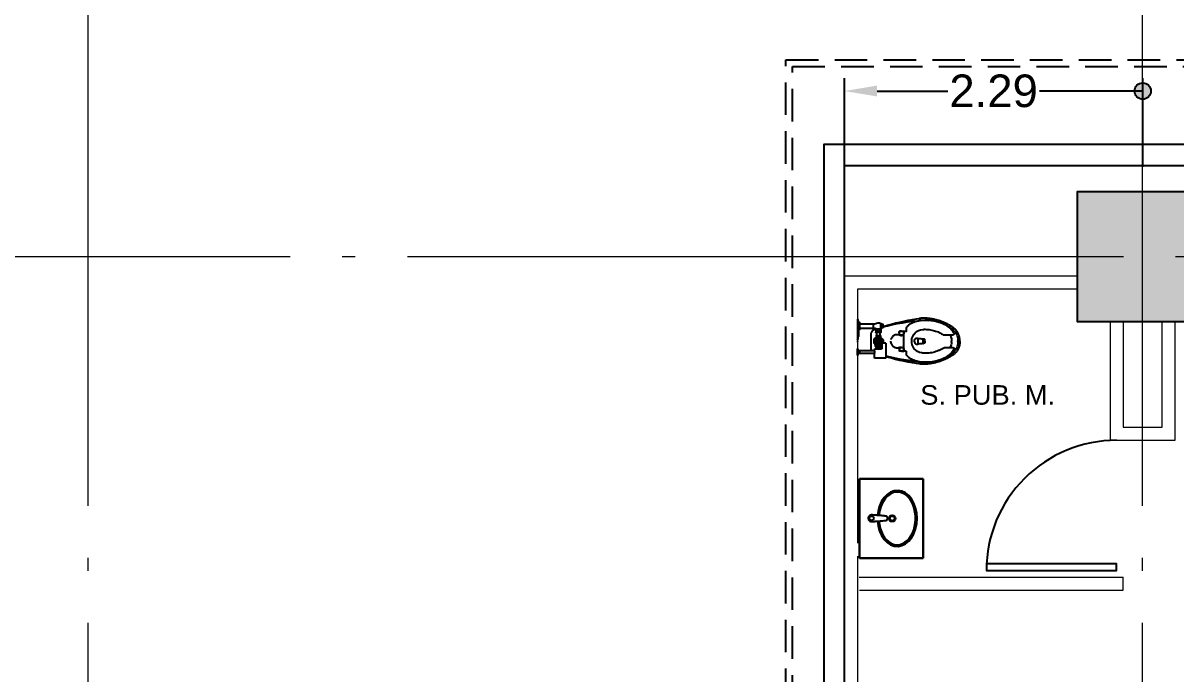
# Model space of a CAD drawing. Header units: metres. Extents: x -22 to 564, y 0 to 143.
# Drawn here: x 303.69 to 312.54, y 51.07 to 56.07 of the extents above; entities that cross this region are included whole.
import ezdxf

# ---------------------------------------------------------------- set-up
doc = ezdxf.new("R2010")
doc.units = ezdxf.units.M
for name, pattern in [('EJES630', [6.3, 5.5, -0.4, 0, -0.4]), ('XREF 3N NEURO-ONCOLOGIA$0$DASHED2', [0.375, 0.25, -0.125]), ('XREF 3N NEURO-ONCOLOGIA$0$HIDDEN2', [0.1875, 0.125, -0.0625])]:
    doc.linetypes.add(name, pattern=pattern)
for name, color, linetype in [('COTAS MIXTAS', 8, 'Continuous'), ('TEXTO', 7, 'Continuous'), ('XREF 3N NEURO-ONCOLOGIA$0$-CG-M-WALL', 7, 'Continuous'), ('XREF 3N NEURO-ONCOLOGIA$0$COLUMNAS', 6, 'Continuous'), ('XREF 3N NEURO-ONCOLOGIA$0$LAMINA MULTIPERFORADA', 9, 'Continuous'), ('XREF 3N NEURO-ONCOLOGIA$0$MOBILIARIO FIJO', 40, 'Continuous'), ('XREF 3N NEURO-ONCOLOGIA$0$NOVIDESA', 11, 'Continuous'), ('XREF 3N NEURO-ONCOLOGIA$0$PUERTAS', 253, 'Continuous')]:
    doc.layers.add(name, color=color, linetype=linetype)
doc.layers.add('EJES', color=11, linetype='EJES630', lineweight=0)
doc.layers.add('XREF 3N NEURO-ONCOLOGIA$0$MUROS DE TABLAROCA', color=150, linetype='Continuous', lineweight=13)
doc.styles.add('100 SUBTITULOS 30', font='arial.ttf', dxfattribs={"height": 0.3})
doc.styles.add('COTAS', font='arial.ttf')
doc.dimstyles.new('100 MIXTA', dxfattribs={"dimtxt": 0.25, "dimasz": 0.25, "dimexe": 0.1, "dimexo": 0.1, "dimgap": 0.025, "dimtad": 0, "dimtih": 1, "dimtoh": 1, "dimzin": 1, "dimdsep": 46, "dimtxsty": 'COTAS', "dimblk1": 'PUNTO COTA MIXTA', "dimsah": 1, "dimcen": 0.1, "dimclrd": 256, "dimclre": 256, "dimclrt": 7, "dimadec": 0, "dimazin": 1, "dimtfac": 1, "dimtofl": 0, "dimtmove": 2, "dimatfit": 3, "dimfxl": 1, "dimtolj": 1, "dimtzin": 1, "dimlwd": -1, "dimlwe": -1, "dimarcsym": 0})

# ---------------------------------------------------------------- blocks, each defined once
blk = doc.blocks.new('XREF 3N NEURO-ONCOLOGIA$0$C-1')
at = {"layer": 'XREF 3N NEURO-ONCOLOGIA$0$-CG-M-WALL', "true_color": 0x636466}
h = blk.add_hatch(color=251, dxfattribs=at)
h.dxf.hatch_style = 1
h.paths.add_polyline_path([(-0.5, -0.5), (-0.5, 0.5), (0.5, 0.5), (0.5, -0.5)])
blk.add_lwpolyline([(-0.5, -0.5), (-0.5, 0.5), (0.5, 0.5), (0.5, -0.5)], close=True)
blk = doc.blocks.new('XREF 3N NEURO-ONCOLOGIA$0$XR-02$0$tzf-17 con tapa')
for p, q in [((0.0436, -0.3379), (0.0434, -0.3256)), ((0.0436, -0.3255), (0.0436, -0.3536)), ((0.0436, -0.3536), (0.0639, -0.3539)), ((0.0438, -0.3536), (0.0438, -0.3536)), ((0.0446, -0.3536), (0.0438, -0.3536)), ((0.0438, -0.3536), (0.0438, -0.3538)), ((0.0438, -0.3538), (0.0438, -0.3539)), ((0.0464, -0.3627), (0.0438, -0.3539)), ((0.0447, -0.3536), (0.0446, -0.3536)), ((0.0447, -0.3536), (0.047, -0.3536)), ((0.047, -0.3219), (0.0471, -0.3219)), ((0.0472, -0.3219), (0.052, -0.3219)), ((0.069, -0.3222), (0.0472, -0.3219)), ((0.052, -0.3219), (0.0638, -0.3219)), ((0.0638, -0.3219), (0.0688, -0.3219)), ((0.0639, -0.353), (0.0825, -0.353)), ((0.0639, -0.353), (0.0639, -0.3563)), ((0.0718, -0.353), (0.0726, -0.326)), ((0.0722, -0.3384), (0.072, -0.353)), ((0.0835, -0.3539), (0.0835, -0.3562)), ((0.1563, -0.3562), (0.1563, -0.3539)), ((0.1572, -0.353), (0.1749, -0.353)), ((0.1675, -0.3381), (0.1673, -0.3258)), ((0.1675, -0.3258), (0.1675, -0.353)), ((0.171, -0.3221), (0.1711, -0.3221)), ((0.1712, -0.3221), (0.1759, -0.3221)), ((0.1929, -0.3224), (0.1712, -0.3221)), ((0.1759, -0.3221), (0.1878, -0.3221)), ((0.1759, -0.3539), (0.1759, -0.3562)), ((0.1759, -0.3539), (0.1957, -0.3542)), ((0.1878, -0.3221), (0.1927, -0.3221)), ((0.1959, -0.3541), (0.1934, -0.3629)), ((0.1957, -0.3542), (0.1965, -0.3262)), ((0.196, -0.3539), (0.1957, -0.3539)), ((0.1959, -0.3541), (0.196, -0.354)), ((0.1962, -0.3386), (0.196, -0.3539)), ((0.196, -0.354), (0.196, -0.3539)), ((0.013, -0.3779), (0.0136, -0.3779)), ((0.0152, -0.377), (0.0153, -0.3768)), ((0.017, -0.3758), (0.0175, -0.3758)), ((0.0175, -0.3758), (0.0411, -0.3758)), ((0.0457, -0.3721), (0.0457, -0.3698)), ((0.0464, -0.3636), (0.0464, -0.3598)), ((0.0505, -0.3562), (0.0639, -0.3563)), ((0.1173, -0.4379), (0.1141, -0.4387)), ((0.1256, -0.4387), (0.1141, -0.4387)), ((0.1224, -0.4379), (0.1256, -0.4387)), ((0.1934, -0.3598), (0.1934, -0.3636)), ((0.1941, -0.3698), (0.1941, -0.3721)), ((0.1986, -0.3758), (0.2223, -0.3758)), ((0.2223, -0.3758), (0.2228, -0.3758)), ((0.2268, -0.3779), (0.2251, -0.3779)), ((0.0292, -0.5014), (0.0292, -0.5014)), ((0.1415, -0.4666), (0.0983, -0.4666)), ((0.138, -0.5057), (0.1017, -0.5057)), ((0.1023, -0.5057), (0.1028, -0.5081)), ((0.1199, -0.5182), (0.1199, -0.5191)), ((0.1374, -0.5057), (0.137, -0.5081)), ((0.0698, -0.6597), (0.0698, -0.7362)), ((0.1699, -0.7362), (0.1699, -0.6674)), ((0.1137, -0.724), (0.1199, -0.724)), ((0.1261, -0.724), (0.1199, -0.724))]:
    blk.add_line(p, q)
at = {"linetype": 'XREF 3N NEURO-ONCOLOGIA$0$HIDDEN2', "ltscale": 0.25}
blk.add_circle((0.1199, -0.305), 0.05, dxfattribs=at)
for centre, radius, start, end in [((0.047, -0.3255), 0.00364, 90, 180.81846), ((0.0472, -0.3255), 0.00364, 89.18154, 180), ((0.0447, -0.3536), 0.00091, 180.81846, 196.14434), ((0.0688, -0.3255), 0.00364, 26.42896, 90), ((0.0689, -0.3259), 0.00364, 358.36309, 89.18154), ((0.0825, -0.3539), 0.00091, 0, 90), ((0.1572, -0.3539), 0.00091, 90, 180), ((0.171, -0.3258), 0.00364, 90, 180.81846), ((0.1712, -0.3258), 0.00364, 89.18154, 180), ((0.1749, -0.3539), 0.00091, 0, 90), ((0.1927, -0.3258), 0.00364, 26.42896, 90), ((0.1929, -0.3261), 0.00364, 358.36309, 89.18154), ((0.1951, -0.3539), 0.00091, 343.85566, 359.18154), ((0.1165, -0.496), 0.1575, 131.72578, 132.33041), ((0.013, -0.3799), 0.00196, 89.36731, 131.09904), ((0.0136, -0.3761), 0.00184, 269.34634, 330.64924), ((0.017, -0.3777), 0.00195, 90.41115, 151.56149), ((0.12, -0.5079), 0.091, 9.25476, 175.93872), ((0.0411, -0.3712), 0.00455, 270, 0), ((0.1195, -12.4585), 12.1022, 89.8216, 90.17503), ((0.1185, -0.4367), 0.000598, 317.93231, 342.97756), ((0.1213, -0.4367), 0.000597, 196.98716, 222.10296), ((0.1668, 2.1477), 2.504, 270.18747, 270.51409), ((0.1986, -0.3712), 0.00455, 180, 270), ((0.2227, -0.3777), 0.00195, 28.43856, 89.5888), ((0.2268, -0.3799), 0.00198, 49.08747, 90.44618), ((0.1243, -0.4948), 0.156, 47.66816, 48.27718), ((0.2514, -0.5194), 0.2925, 175.9969, 184.86153), ((0.6388, -0.4383), 0.5413, 182.99671, 187.14397), ((0.1193, -0.5183), 0.000937, 263.43647, 309.87119), ((0.1205, -0.5183), 0.000937, 230.12881, 276.56353), ((-0.387, -0.4394), 0.5292, 352.80856, 357.05076), ((-0.0117, -0.5194), 0.2925, 355.01238, 4.0031), ((0.3718, -0.4971), 0.415, 208.35506, 213.00938), ((0.0625, -0.6597), 0.00728, 0, 37.06704), ((0.1772, -0.6674), 0.00728, 142.01524, 180), ((-0.1321, -0.4971), 0.415, 326.99062, 331.71007), ((0.1136, -0.6649), 0.1071, 213.00938, 272.18614), ((0.0625, -0.7362), 0.00728, 238.43813, 0), ((0.1396, -0.5584), 0.1676, 245.38452, 256.76211), ((0.1396, -0.5584), 0.1676, 256.76211, 258.28049), ((0.1396, -0.5584), 0.1676, 258.28049, 261.11573), ((0.1199, -0.8279), 0.056, 90, 92.18614), ((0.1199, -0.8279), 0.056, 87.81386, 90), ((0.1261, -0.6649), 0.1071, 267.81386, 326.99062), ((0.1002, -0.5584), 0.1676, 278.88427, 281.71951), ((0.1002, -0.5584), 0.1676, 281.71951, 283.23789), ((0.1002, -0.5584), 0.1676, 283.23789, 294.61548), ((0.1772, -0.7362), 0.00728, 180, 301.56187)]:
    blk.add_arc(centre, radius, start, end)
blk.add_ellipse((0.2304, -0.4263), major_axis=(-0.0713, 0.1429), ratio=0.110156, start_param=-1.280538, end_param=-1.272211)
for points, knots in [([(0.0587, -0.7424), (0.0514, -0.7379), (0.0443, -0.7332), (0.0341, -0.7253), (0.0309, -0.7226), (0.0246, -0.7167), (0.0217, -0.7136), (0.0133, -0.7038), (0.0083, -0.6969), (-0.0006, -0.6826), (-0.0046, -0.6752), (-0.0119, -0.6599), (-0.0152, -0.6521), (-0.0212, -0.6361), (-0.0239, -0.628), (-0.0288, -0.6117), (-0.031, -0.6035), (-0.0348, -0.5869), (-0.0363, -0.5785), (-0.0386, -0.5616), (-0.0394, -0.5532), (-0.0404, -0.5364), (-0.0406, -0.528), (-0.0404, -0.5112), (-0.04, -0.5028), (-0.0387, -0.4902), (-0.0381, -0.486), (-0.0367, -0.4776), (-0.0359, -0.4734), (-0.0331, -0.4608), (-0.0308, -0.4526), (-0.0269, -0.4403), (-0.0255, -0.4363), (-0.0232, -0.4303), (-0.0224, -0.4283), (-0.0208, -0.4243), (-0.0199, -0.4224), (-0.0173, -0.4165), (-0.0154, -0.4127), (-0.0112, -0.4053), (-0.0089, -0.4017), (-0.004, -0.3948), (-0.0013, -0.3915), (0.0043, -0.3853), (0.0073, -0.3823), (0.0104, -0.3795)], [0, 0, 0, 0, 0.0625, 0.0625, 0.09375, 0.09375, 0.125, 0.125, 0.1875, 0.1875, 0.25, 0.25, 0.3125, 0.3125, 0.375, 0.375, 0.4375, 0.4375, 0.5, 0.5, 0.5625, 0.5625, 0.625, 0.625, 0.6875, 0.6875, 0.71875, 0.71875, 0.75, 0.75, 0.8125, 0.8125, 0.84375, 0.84375, 0.859375, 0.859375, 0.875, 0.875, 0.90625, 0.90625, 0.9375, 0.9375, 0.96875, 0.96875, 1, 1, 1, 1]), ([(0.0457, -0.3698), (0.0457, -0.3695), (0.0457, -0.3691), (0.0459, -0.3682), (0.046, -0.3678), (0.0461, -0.3667), (0.0462, -0.3661), (0.0463, -0.3649), (0.0464, -0.3643), (0.0464, -0.3636)], [0, 0, 0, 0, 0.25, 0.25, 0.5, 0.5, 0.75, 0.75, 1, 1, 1, 1]), ([(0.0464, -0.3598), (0.0463, -0.3595), (0.0464, -0.3593), (0.0465, -0.3588), (0.0465, -0.3586), (0.0468, -0.3582), (0.0469, -0.358), (0.0472, -0.3576), (0.0474, -0.3574), (0.0477, -0.357), (0.048, -0.3569), (0.0484, -0.3566), (0.0487, -0.3565), (0.0492, -0.3564), (0.0494, -0.3563), (0.05, -0.3562), (0.0502, -0.3562), (0.0505, -0.3562)], [0, 0, 0, 0, 0.125, 0.125, 0.25, 0.25, 0.375, 0.375, 0.5, 0.5, 0.625, 0.625, 0.75, 0.75, 0.875, 0.875, 1, 1, 1, 1]), ([(0.1141, -0.4387), (0.1133, -0.4389), (0.1124, -0.4391), (0.1107, -0.4395), (0.1098, -0.4397), (0.1074, -0.4404), (0.1058, -0.4412), (0.103, -0.443), (0.1019, -0.4442), (0.0999, -0.4466), (0.0992, -0.4479), (0.098, -0.4507), (0.0977, -0.4521), (0.0974, -0.4543), (0.0974, -0.455), (0.0974, -0.4565), (0.0975, -0.4572), (0.0978, -0.4608), (0.098, -0.4637), (0.0983, -0.4666)], [0, 0, 0, 0, 0.0625, 0.0625, 0.125, 0.125, 0.25, 0.25, 0.375, 0.375, 0.5, 0.5, 0.625, 0.625, 0.6875, 0.6875, 0.75, 0.75, 1, 1, 1, 1]), ([(0.1189, -0.4371), (0.1189, -0.4372), (0.1188, -0.4372), (0.1187, -0.4373), (0.1186, -0.4373), (0.1184, -0.4375), (0.1183, -0.4375), (0.1179, -0.4377), (0.1176, -0.4378), (0.1173, -0.4379)], [0, 0, 0, 0, 0.125, 0.125, 0.25, 0.25, 0.5, 0.5, 1, 1, 1, 1]), ([(0.119, -0.4369), (0.1191, -0.4366), (0.1192, -0.4363), (0.1194, -0.4359), (0.1194, -0.4357), (0.1195, -0.4355), (0.1196, -0.4355), (0.1197, -0.4353), (0.1198, -0.4353), (0.12, -0.4353), (0.12, -0.4353), (0.1202, -0.4354), (0.1202, -0.4355), (0.1203, -0.4357), (0.1204, -0.4359), (0.1205, -0.4363), (0.1206, -0.4366), (0.1207, -0.4369)], [0, 0, 0, 0, 0.25, 0.25, 0.375, 0.375, 0.4375, 0.4375, 0.5, 0.5, 0.5625, 0.5625, 0.625, 0.625, 0.75, 0.75, 1, 1, 1, 1]), ([(0.1224, -0.4379), (0.1221, -0.4378), (0.1218, -0.4377), (0.1214, -0.4375), (0.1213, -0.4375), (0.1211, -0.4373), (0.121, -0.4373), (0.1209, -0.4372), (0.1209, -0.4372), (0.1208, -0.4371)], [0, 0, 0, 0, 0.5, 0.5, 0.75, 0.75, 0.875, 0.875, 1, 1, 1, 1]), ([(0.1256, -0.4387), (0.1265, -0.4389), (0.1273, -0.4391), (0.1291, -0.4395), (0.1299, -0.4397), (0.1324, -0.4404), (0.134, -0.4412), (0.1367, -0.443), (0.1379, -0.4442), (0.1398, -0.4466), (0.1406, -0.4479), (0.1417, -0.4507), (0.1421, -0.4521), (0.1423, -0.4543), (0.1423, -0.455), (0.1423, -0.4565), (0.1422, -0.4572), (0.1419, -0.4608), (0.1417, -0.4637), (0.1415, -0.4666)], [0, 0, 0, 0, 0.0625, 0.0625, 0.125, 0.125, 0.25, 0.25, 0.375, 0.375, 0.5, 0.5, 0.625, 0.625, 0.6875, 0.6875, 0.75, 0.75, 1, 1, 1, 1]), ([(0.2293, -0.3795), (0.2355, -0.3852), (0.2413, -0.3914), (0.2512, -0.4052), (0.2553, -0.4126), (0.2597, -0.4224), (0.2605, -0.4244), (0.2622, -0.4283), (0.263, -0.4303), (0.2652, -0.4363), (0.2666, -0.4404), (0.2706, -0.4527), (0.2729, -0.4609), (0.2765, -0.4775), (0.2779, -0.4858), (0.2797, -0.5026), (0.2802, -0.5111), (0.2804, -0.5281), (0.2801, -0.5367), (0.2791, -0.5537), (0.2783, -0.5622), (0.276, -0.5789), (0.2744, -0.5872), (0.2707, -0.6037), (0.2685, -0.6119), (0.2636, -0.6281), (0.2609, -0.6361), (0.2549, -0.6521), (0.2516, -0.66), (0.2442, -0.6753), (0.2402, -0.6828), (0.2335, -0.6936), (0.2311, -0.6971), (0.2261, -0.704), (0.2234, -0.7074), (0.2178, -0.7139), (0.2148, -0.717), (0.2087, -0.7228), (0.2054, -0.7255), (0.1954, -0.7332), (0.1883, -0.7379), (0.181, -0.7424)], [0, 0, 0, 0, 0.0625, 0.0625, 0.125, 0.125, 0.140625, 0.140625, 0.15625, 0.15625, 0.1875, 0.1875, 0.25, 0.25, 0.3125, 0.3125, 0.375, 0.375, 0.4375, 0.4375, 0.5, 0.5, 0.5625, 0.5625, 0.625, 0.625, 0.6875, 0.6875, 0.75, 0.75, 0.8125, 0.8125, 0.84375, 0.84375, 0.875, 0.875, 0.90625, 0.90625, 0.9375, 0.9375, 1, 1, 1, 1]), ([(0.1892, -0.3562), (0.1895, -0.3562), (0.1898, -0.3562), (0.1903, -0.3563), (0.1906, -0.3564), (0.1911, -0.3565), (0.1913, -0.3566), (0.1918, -0.3569), (0.192, -0.357), (0.1924, -0.3574), (0.1926, -0.3576), (0.1929, -0.358), (0.193, -0.3582), (0.1932, -0.3586), (0.1933, -0.3588), (0.1934, -0.3593), (0.1934, -0.3595), (0.1934, -0.3598)], [0, 0, 0, 0, 0.125, 0.125, 0.25, 0.25, 0.375, 0.375, 0.5, 0.5, 0.625, 0.625, 0.75, 0.75, 0.875, 0.875, 1, 1, 1, 1]), ([(0.1934, -0.3636), (0.1934, -0.3643), (0.1934, -0.3649), (0.1935, -0.3661), (0.1936, -0.3667), (0.1938, -0.3678), (0.1939, -0.3682), (0.194, -0.3691), (0.1941, -0.3695), (0.1941, -0.3698)], [0, 0, 0, 0, 0.25, 0.25, 0.5, 0.5, 0.75, 0.75, 1, 1, 1, 1]), ([(0.0292, -0.5014), (0.0289, -0.5048), (0.0288, -0.5082), (0.0286, -0.5149), (0.0286, -0.5183), (0.0288, -0.5285), (0.0291, -0.5352), (0.0303, -0.5487), (0.0312, -0.5554), (0.0335, -0.5686), (0.0349, -0.5752), (0.0382, -0.5881), (0.0401, -0.5946), (0.0443, -0.6073), (0.0465, -0.6136), (0.0516, -0.6261), (0.0545, -0.6323), (0.0608, -0.6442), (0.0642, -0.6499), (0.0683, -0.6554)], [0, 0, 0, 0, 0.0625, 0.0625, 0.125, 0.125, 0.25, 0.25, 0.375, 0.375, 0.5, 0.5, 0.625, 0.625, 0.75, 0.75, 0.875, 0.875, 1, 1, 1, 1]), ([(0.1199, -0.5182), (0.1189, -0.518), (0.1178, -0.5179), (0.1158, -0.5177), (0.1148, -0.5176), (0.1117, -0.5172), (0.1097, -0.5169), (0.1072, -0.5164), (0.1067, -0.5163), (0.1058, -0.5159), (0.1054, -0.5156), (0.1047, -0.515), (0.1044, -0.5146), (0.104, -0.5139), (0.104, -0.5134), (0.1035, -0.5114), (0.1031, -0.5098), (0.1028, -0.5081)], [0, 0, 0, 0, 0.125, 0.125, 0.25, 0.25, 0.5, 0.5, 0.5625, 0.5625, 0.625, 0.625, 0.6875, 0.6875, 0.75, 0.75, 1, 1, 1, 1]), ([(0.1192, -0.5193), (0.1172, -0.519), (0.1153, -0.5188), (0.1114, -0.5182), (0.1094, -0.5179), (0.1071, -0.5174), (0.1066, -0.5172), (0.1057, -0.5168), (0.1054, -0.5165), (0.1047, -0.5157), (0.1044, -0.5153), (0.1041, -0.5145), (0.104, -0.514), (0.1035, -0.5117), (0.1031, -0.5099), (0.1028, -0.5081)], [0, 0, 0, 0, 0.25, 0.25, 0.5, 0.5, 0.5625, 0.5625, 0.625, 0.625, 0.6875, 0.6875, 0.75, 0.75, 1, 1, 1, 1]), ([(0.1199, -0.5182), (0.1209, -0.518), (0.1219, -0.5179), (0.124, -0.5177), (0.125, -0.5176), (0.128, -0.5172), (0.1301, -0.5169), (0.1326, -0.5164), (0.1331, -0.5163), (0.134, -0.5159), (0.1344, -0.5156), (0.1351, -0.515), (0.1353, -0.5146), (0.1357, -0.5139), (0.1358, -0.5134), (0.1363, -0.5114), (0.1366, -0.5098), (0.137, -0.5081)], [0, 0, 0, 0, 0.125, 0.125, 0.25, 0.25, 0.5, 0.5, 0.5625, 0.5625, 0.625, 0.625, 0.6875, 0.6875, 0.75, 0.75, 1, 1, 1, 1]), ([(0.1206, -0.5193), (0.1225, -0.519), (0.1245, -0.5188), (0.1284, -0.5182), (0.1303, -0.5179), (0.1327, -0.5174), (0.1332, -0.5172), (0.134, -0.5168), (0.1344, -0.5165), (0.135, -0.5157), (0.1353, -0.5153), (0.1357, -0.5145), (0.1357, -0.514), (0.1362, -0.5117), (0.1366, -0.5099), (0.137, -0.5081)], [0, 0, 0, 0, 0.25, 0.25, 0.5, 0.5, 0.5625, 0.5625, 0.625, 0.625, 0.6875, 0.6875, 0.75, 0.75, 1, 1, 1, 1]), ([(0.1715, -0.6629), (0.1738, -0.66), (0.1759, -0.6569), (0.1798, -0.6506), (0.1816, -0.6474), (0.1868, -0.6376), (0.1898, -0.6308), (0.1953, -0.617), (0.1977, -0.61), (0.2021, -0.5959), (0.204, -0.5888), (0.2074, -0.5744), (0.2087, -0.5671), (0.2107, -0.5524), (0.2113, -0.545), (0.212, -0.5302), (0.2121, -0.5228), (0.2118, -0.5117), (0.2116, -0.508), (0.2111, -0.5025), (0.2109, -0.5006), (0.2105, -0.4978), (0.2104, -0.4969), (0.2101, -0.4951), (0.21, -0.4941), (0.2098, -0.4932)], [0, 0, 0, 0, 0.0625, 0.0625, 0.125, 0.125, 0.25, 0.25, 0.375, 0.375, 0.5, 0.5, 0.625, 0.625, 0.75, 0.75, 0.875, 0.875, 0.9375, 0.9375, 0.96875, 0.96875, 0.984375, 0.984375, 1, 1, 1, 1])]:
    blk.add_open_spline(points, degree=3, knots=knots)
for points, weights in [([(-0.0571, -0.5175), (-0.0576, -0.505), (-0.0563, -0.4926)], [1, 0.96771874759, 0.94216281398]), ([(-0.057, -0.5194), (-0.057, -0.5185), (-0.0571, -0.5175)], [1, 0.999997543195, 1]), ([(-0.0563, -0.4926), (-0.0552, -0.4824), (-0.0528, -0.4725)], [0.94216281398, 0.922339074528, 0.90656203066]), ([(0.296, -0.4926), (0.295, -0.4825), (0.2926, -0.4727)], [0.94216281398, 0.922518420865, 0.906847833249]), ([(0.2968, -0.5175), (0.2974, -0.505), (0.296, -0.4926)], [1, 0.96771874759, 0.94216281398]), ([(0.2967, -0.5194), (0.2967, -0.5185), (0.2968, -0.5175)], [1, 0.999997543195, 1]), ([(0.1199, -0.7862), (0.1191, -0.7862), (0.1183, -0.7862)], [1, 0.999818026965, 1])]:
    blk.add_rational_spline(points, weights, degree=2)
for points, weights, knots in [([(0.1183, -0.7862), (0.0494, -0.7889), (0.0118, -0.731), (-0.051, -0.6344), (-0.057, -0.5194)], [1, 0.869595072185, 1, 0.965853886877, 1], [0.004294, 0.004294, 0.004294, 0.32836, 0.32836, 0.9293445, 0.9293445, 0.9293445]), ([(0.1199, -0.7862), (0.1207, -0.7862), (0.1215, -0.7862), (0.1904, -0.7889), (0.228, -0.731), (0.2907, -0.6344), (0.2967, -0.5194)], [1, 0.999818026965, 1, 0.869595072185, 1, 0.965853886877, 1], [0, 0, 0, 0.004294, 0.004294, 0.32836, 0.32836, 0.9293445, 0.9293445, 0.9293445])]:
    blk.add_rational_spline(points, weights, degree=2, knots=knots)
blk.add_wipeout([(-0.0153, -0.014), (-0.028, -0.014), (-0.0288, -0.0139), (-0.0296, -0.0135), (-0.0302, -0.0132), (-0.0304, -0.0126), (-0.0306, -0.0121), (-0.0308, -0.0116), (-0.0308, -0.0113), (-0.0314, 0), (0.0314, 0), (0.0308, -0.0113), (0.0307, -0.012), (0.0306, -0.0122), (0.0305, -0.0124), (0.0303, -0.0127), (0.0302, -0.013), (0.03, -0.0131), (0.0297, -0.0134), (0.0294, -0.0136), (0.0291, -0.0138), (0.0288, -0.0139), (0.0284, -0.014), (0.0281, -0.014), (0.028, -0.014), (0.0153, -0.014), (0.0153, -0.1225), (0.0194, -0.1225), (0.0194, -0.141), (0.0352, -0.141), (0.0352, -0.1377), (0.0526, -0.1377), (0.0526, -0.1448), (0.0733, -0.1448), (0.0733, -0.1424), (0.0901, -0.1424), (0.0929, -0.1383), (0.0959, -0.1348), (0.1, -0.1314), (0.1035, -0.1292), (0.1072, -0.1274), (0.1111, -0.1262), (0.1168, -0.1252), (0.1225, -0.1251), (0.1274, -0.1259), (0.1315, -0.1271), (0.1344, -0.1282), (0.1381, -0.1303), (0.1403, -0.1318), (0.1427, -0.1338), (0.1448, -0.1358), (0.1464, -0.1377), (0.1477, -0.1393), (0.1481, -0.14), (0.1486, -0.1407), (0.1488, -0.1411), (0.1489, -0.1411), (0.1489, -0.1368), (0.1508, -0.1368), (0.1508, -0.1389), (0.1575, -0.1389), (0.1575, -0.1439), (0.1746, -0.1439), (0.1746, -0.1507), (0.1785, -0.1529), (0.231, -0.1529), (0.231, -0.1653), (0.1785, -0.1653), (0.1746, -0.1675), (0.1746, -0.1743), (0.1575, -0.1743), (0.1575, -0.1793), (0.1508, -0.1793), (0.1508, -0.1814), (0.1489, -0.1814), (0.1489, -0.1771), (0.1475, -0.1791), (0.1459, -0.1812), (0.1432, -0.184), (0.1412, -0.1858), (0.1386, -0.1876), (0.1353, -0.1895), (0.1319, -0.191), (0.1295, -0.1918), (0.1267, -0.1925), (0.1221, -0.1931), (0.1205, -0.1932), (0.1165, -0.193), (0.1133, -0.1926), (0.1104, -0.1919), (0.1069, -0.1907), (0.1038, -0.1892), (0.101, -0.1875), (0.0975, -0.1848), (0.0948, -0.1822), (0.0929, -0.1799), (0.0913, -0.1777), (0.0901, -0.1758), (0.0733, -0.1758), (0.0733, -0.1734), (0.0526, -0.1734), (0.0526, -0.1806), (0.0352, -0.1806), (0.0352, -0.1772), (0.0194, -0.1772), (0.0194, -0.1885), (0.0167, -0.1885), (0.0167, -0.1941), (-0.0167, -0.1941), (-0.0167, -0.1885), (-0.0194, -0.1885), (-0.0194, -0.1225), (-0.0153, -0.1225)]).dxf.layer = 'XREF 3N NEURO-ONCOLOGIA$0$MOBILIARIO FIJO'
for p, q in [((0.1165, 0), (0.1233, 0)), ((0.1199, 0.0034), (0.1199, -0.0034)), ((0.2269, 0), (0.1781, 0)), ((0.1001, -0.0022), (0.1057, -0.0008)), ((0.1774, -0.0007), (0.1774, -0.0026)), ((0.1774, -0.0007), (0.2277, -0.0007)), ((0.1784, -0.0037), (0.1888, -0.0067)), ((0.1888, -0.0067), (0.2163, -0.0067)), ((0.1904, -0.0086), (0.1906, -0.0154)), ((0.1906, -0.0154), (0.2145, -0.0154)), ((0.1934, -0.1306), (0.1935, -0.0154)), ((0.2116, -0.0155), (0.2116, -0.1306)), ((0.2145, -0.0154), (0.2147, -0.0086)), ((0.2163, -0.0067), (0.2265, -0.0038)), ((0.2271, 0), (0.2269, 0)), ((0.2277, -0.0025), (0.2277, -0.0007)), ((0.0241, -0.1423), (0.0393, -0.1423)), ((0.0379, -0.1612), (0.0396, -0.1612)), ((0.0379, -0.1612), (0.0384, -0.1789)), ((0.0393, -0.1423), (0.0399, -0.1433)), ((0.0393, -0.1423), (0.0398, -0.1593)), ((0.0396, -0.1612), (0.0398, -0.1682)), ((0.0398, -0.1593), (0.0399, -0.1645)), ((0.0398, -0.1682), (0.0399, -0.1743)), ((0.0399, -0.1433), (0.0399, -0.1403)), ((0.0399, -0.1403), (0.0515, -0.1403)), ((0.0399, -0.1433), (0.0399, -0.1809)), ((0.0399, -0.1645), (0.0399, -0.1732)), ((0.0399, -0.1732), (0.0399, -0.1742)), ((0.0535, -0.1424), (0.0535, -0.1461)), ((0.0535, -0.1789), (0.0535, -0.1751)), ((0.0612, -0.1062), (0.0609, -0.1062)), ((0.1786, -0.1062), (0.0612, -0.1062)), ((0.0753, -0.1606), (0.0914, -0.1606)), ((0.0753, -0.1751), (0.0753, -0.1777)), ((0.0965, -0.1591), (0.1023, -0.145)), ((0.1023, -0.1762), (0.0965, -0.1621)), ((0.1024, -0.165), (0.1024, -0.1562)), ((0.1025, -0.1563), (0.1025, -0.1649)), ((0.1045, -0.1429), (0.118, -0.1373)), ((0.1069, -0.1295), (0.1069, -0.1264)), ((0.1069, -0.1295), (0.1069, -0.1336)), ((0.1071, -0.1264), (0.1071, -0.1292)), ((0.1113, -0.1264), (0.1113, -0.1292)), ((0.1159, -0.1264), (0.1159, -0.1292)), ((0.1223, -0.1373), (0.1348, -0.1425)), ((0.1242, -0.1264), (0.1242, -0.1292)), ((0.1289, -0.1264), (0.1289, -0.1292)), ((0.1299, -0.1336), (0.1444, -0.1336)), ((0.133, -0.1264), (0.133, -0.1292)), ((0.1333, -0.1336), (0.1333, -0.1264)), ((0.1376, -0.1563), (0.1376, -0.1649)), ((0.1378, -0.145), (0.1432, -0.1579)), ((0.1378, -0.165), (0.1378, -0.1562)), ((0.1436, -0.1621), (0.138, -0.1757)), ((0.1468, -0.1406), (0.1466, -0.1376)), ((0.1475, -0.1396), (0.1475, -0.1521)), ((0.1475, -0.1431), (0.1486, -0.1431)), ((0.1475, -0.1781), (0.1475, -0.1691)), ((0.1475, -0.1691), (0.1475, -0.1816)), ((0.1486, -0.1431), (0.1492, -0.1781)), ((0.1486, -0.1431), (0.1491, -0.1439)), ((0.1495, -0.1701), (0.1491, -0.1439)), ((0.1491, -0.1439), (0.1492, -0.1439)), ((0.1492, -0.1439), (0.1497, -0.1431)), ((0.1492, -0.1439), (0.1499, -0.1773)), ((0.1497, -0.1773), (0.1495, -0.1701)), ((0.1503, -0.1781), (0.1497, -0.1431)), ((0.1497, -0.1431), (0.1499, -0.1431)), ((0.1499, -0.1431), (0.1505, -0.1781)), ((0.1499, -0.1431), (0.1499, -0.1431)), ((0.1499, -0.1431), (0.1503, -0.1439)), ((0.1503, -0.1439), (0.1506, -0.1622)), ((0.1503, -0.1439), (0.1505, -0.1439)), ((0.1505, -0.1439), (0.1508, -0.1433)), ((0.1505, -0.1439), (0.1507, -0.1498)), ((0.1506, -0.1622), (0.1507, -0.1703)), ((0.1507, -0.1498), (0.1508, -0.1593)), ((0.1507, -0.1703), (0.1507, -0.1724)), ((0.1508, -0.1593), (0.1508, -0.1605)), ((0.1508, -0.1605), (0.1508, -0.162)), ((0.1508, -0.162), (0.1508, -0.1637)), ((0.1786, -0.1062), (0.1788, -0.1062)), ((0.1931, -0.1305), (0.1863, -0.1305)), ((0.2509, -0.1305), (0.212, -0.1305)), ((0.2509, -0.2187), (0.2509, -0.1305)), ((-0.0132, -0.1809), (-0.0139, -0.1805)), ((-0.0132, -0.181), (-0.0132, -0.181)), ((-0.0132, -0.181), (-0.0131, -0.181)), ((-0.0131, -0.181), (-0.013, -0.181)), ((-0.0131, -0.1837), (-0.0131, -0.1814)), ((-0.0131, -0.1814), (0.0202, -0.1814)), ((-0.0131, -0.1837), (0.02, -0.1837)), ((-0.0104, -0.1867), (-0.0131, -0.1837)), ((-0.013, -0.181), (-0.012, -0.181)), ((-0.012, -0.181), (-0.0071, -0.1809)), ((0.0173, -0.1867), (-0.0104, -0.1867)), ((-0.0104, -0.1867), (-0.0102, -0.1933)), ((-0.0088, -0.1946), (0.0159, -0.1946)), ((-0.0071, -0.1809), (0.0058, -0.1807)), ((0.0058, -0.1807), (0.0094, -0.1806)), ((0.009, -0.1952), (0.009, -0.1949)), ((0.0094, -0.1806), (0.0191, -0.1805)), ((0.0171, -0.1933), (0.0173, -0.1867)), ((0.02, -0.1837), (0.0173, -0.1867)), ((0.0191, -0.1805), (0.0197, -0.1805)), ((0.02, -0.1814), (0.02, -0.1837)), ((0.0202, -0.1805), (0.0209, -0.1809)), ((0.0202, -0.1814), (0.0209, -0.181)), ((0.0241, -0.1789), (0.0384, -0.1789)), ((0.0384, -0.1789), (0.0392, -0.1775)), ((0.0392, -0.1775), (0.0393, -0.1775)), ((0.0393, -0.1775), (0.0399, -0.1785)), ((0.0399, -0.1809), (0.0515, -0.1809)), ((0.0753, -0.1777), (0.097, -0.1776)), ((0.1045, -0.1783), (0.1185, -0.1842)), ((0.1073, -0.1946), (0.1073, -0.1919)), ((0.1124, -0.1946), (0.1124, -0.1919)), ((0.1168, -0.1946), (0.1168, -0.1919)), ((0.1221, -0.1839), (0.1356, -0.1783)), ((0.1256, -0.1946), (0.1256, -0.1919)), ((0.1296, -0.1946), (0.1296, -0.1919)), ((0.1299, -0.1876), (0.1444, -0.1876)), ((0.1333, -0.1919), (0.1333, -0.1876)), ((0.1333, -0.1946), (0.1333, -0.1919)), ((0.1361, -0.2187), (0.1361, -0.1879)), ((0.1361, -0.1879), (0.1408, -0.1879)), ((0.1361, -0.2187), (0.2509, -0.2187)), ((0.1399, -0.1879), (0.1404, -0.1876)), ((0.1407, -0.1879), (0.1412, -0.1876)), ((0.1466, -0.1839), (0.1468, -0.1806)), ((0.1492, -0.1781), (0.1475, -0.1781)), ((0.1492, -0.1781), (0.1497, -0.1773)), ((0.1497, -0.1773), (0.1499, -0.1773)), ((0.1499, -0.1773), (0.1503, -0.1781)), ((0.1503, -0.1781), (0.1505, -0.1781)), ((0.1505, -0.1781), (0.1508, -0.1774)), ((0.1716, -0.1879), (0.1752, -0.1879))]:
    blk.add_line(p, q)
for points in [[(-0.0491, -0.0008), (-0.0489, 0)], [(-0.0489, 0), (0.1055, 0)], [(0.1057, -0.0008), (0.1055, 0)], [(-0.0491, -0.0008), (-0.0435, -0.0022)], [(-0.0487, -0.0008), (0.1053, -0.0008)], [(-0.0435, -0.0022), (0.1001, -0.0022)], [(-0.0321, -0.0025), (-0.0266, -0.0081)], [(-0.0275, -0.013), (-0.0278, -0.0069)], [(-0.0254, -0.015), (0.0323, -0.015)], [(-0.0251, -0.0087), (0.0817, -0.0087)], [(0.0344, -0.013), (0.0346, -0.0087)], [(0.0832, -0.0081), (0.0887, -0.0025)], [(-0.0119, -0.1231), (-0.0139, -0.1231), (-0.0139, -0.135)], [(0.0188, -0.1231), (0.0209, -0.1231), (0.0209, -0.135)], [(0.0231, -0.1399), (0.0233, -0.1403)], [(0.0241, -0.1412), (0.0241, -0.1789), (0.0241, -0.1799)], [(0.0391, -0.1775), (0.0388, -0.168), (0.0387, -0.1612)], [(0.0753, -0.1461), (0.0753, -0.1435), (0.0971, -0.1434)], [(0.105, -0.1632), (0.105, -0.1579), (0.1066, -0.1579), (0.1066, -0.1598), (0.1083, -0.1598), (0.1083, -0.1579), (0.11, -0.1579), (0.11, -0.1632), (0.1083, -0.1632), (0.1083, -0.1613), (0.1066, -0.1613), (0.1066, -0.1632), (0.105, -0.1632)], [(0.1062, -0.1355), (0.1064, -0.1336), (0.1103, -0.1336)], [(0.1124, -0.1618), (0.1153, -0.1618), (0.1153, -0.1632), (0.1108, -0.1632), (0.1108, -0.1579), (0.1153, -0.1579), (0.1153, -0.1593), (0.1124, -0.1593), (0.1124, -0.1618)], [(0.1125, -0.1612), (0.1149, -0.1612), (0.1149, -0.1599)], [(0.1159, -0.1579), (0.1176, -0.1579), (0.1176, -0.1618), (0.1197, -0.1618), (0.1197, -0.1632), (0.1159, -0.1632), (0.1159, -0.1579)], [(0.119, -0.1579), (0.1207, -0.1579), (0.1216, -0.1612), (0.1226, -0.1579), (0.1242, -0.1579), (0.1226, -0.1632), (0.1207, -0.1632), (0.119, -0.1579)], [(0.1263, -0.1618), (0.1292, -0.1618), (0.1292, -0.1632), (0.1246, -0.1632), (0.1246, -0.1579), (0.1292, -0.1579), (0.1292, -0.1593), (0.1263, -0.1593), (0.1263, -0.1618)], [(0.1263, -0.1612), (0.1288, -0.1612), (0.1288, -0.1599)], [(0.1296, -0.1632), (0.1313, -0.1606), (0.1296, -0.1579), (0.1314, -0.1579), (0.1323, -0.1592), (0.1331, -0.1579), (0.135, -0.1579), (0.1333, -0.1606), (0.135, -0.1632), (0.1331, -0.1632), (0.1323, -0.1619), (0.1314, -0.1632), (0.1296, -0.1632)], [(0.1729, -0.1489), (0.1729, -0.1417), (0.1772, -0.1417), (0.1772, -0.1384), (0.1786, -0.1384), (0.1786, -0.1828), (0.1772, -0.1828), (0.1772, -0.1795), (0.1729, -0.1795), (0.1729, -0.1723), (0.1772, -0.1723), (0.1772, -0.1489), (0.1729, -0.1489), (0.1729, -0.1723)], [(0.1786, -0.1833), (0.1793, -0.1793), (0.1798, -0.1585), (0.1793, -0.1419), (0.1789, -0.1387), (0.1786, -0.1379)], [(0.0234, -0.1805), (-0.0164, -0.1805)], [(-0.0131, -0.1814), (-0.0139, -0.1814), (-0.0132, -0.181), (-0.0132, -0.1809), (-0.0132, -0.1809), (-0.0132, -0.1809), (-0.0132, -0.1809), (-0.0132, -0.1809), (-0.0132, -0.1808), (-0.0132, -0.1808), (-0.0132, -0.1808), (-0.0132, -0.1808), (-0.0131, -0.1808), (-0.0131, -0.1808), (-0.013, -0.1808), (-0.0129, -0.1808), (-0.0128, -0.1808), (-0.0124, -0.1808), (-0.0115, -0.1808), (-0.0098, -0.1807), (-0.0076, -0.1807), (-0.0037, -0.1806), (0.003, -0.1806), (0.0082, -0.1805), (0.0106, -0.1805), (0.0106, -0.1805)], [(0.0209, -0.1809), (0.0209, -0.1809), (0.0209, -0.1809), (0.0209, -0.1809), (0.0209, -0.1809), (0.0209, -0.1809), (0.0209, -0.1809), (0.0209, -0.1809), (0.0209, -0.1809), (0.0208, -0.1809), (0.0207, -0.1809), (0.0201, -0.1809), (0.0173, -0.181), (0.0153, -0.181), (0.0107, -0.1811), (0.0037, -0.1812), (-0.0078, -0.1813), (-0.0098, -0.1813), (-0.0115, -0.1814), (-0.0127, -0.1814), (-0.0133, -0.1814), (-0.0135, -0.1814)], [(-0.002, -0.1952), (-0.002, -0.1949)], [(0.1411, -0.188), (0.1411, -0.1879), (0.1713, -0.1879), (0.1713, -0.1879)]]:
    blk.add_lwpolyline(points)
for points in [[(-0.0119, -0.015), (0.0188, -0.015), (0.0188, -0.1231), (-0.0119, -0.1231)], [(0.0535, -0.1461), (0.0753, -0.1461), (0.0753, -0.1751), (0.0535, -0.1751)], [(0.1069, -0.1264), (0.1333, -0.1264), (0.1333, -0.1292), (0.1069, -0.1292)], [(0.1508, -0.1814), (0.1616, -0.1814), (0.1616, -0.1398), (0.1508, -0.1398)], [(0.1508, -0.1399), (0.1571, -0.1399), (0.1571, -0.1487), (0.1508, -0.1487)], [(0.1508, -0.1517), (0.1571, -0.1517), (0.1571, -0.1694), (0.1508, -0.1694)], [(0.1508, -0.1725), (0.1571, -0.1725), (0.1571, -0.1813), (0.1508, -0.1813)], [(0.1616, -0.1455), (0.1729, -0.1455), (0.1729, -0.1757), (0.1616, -0.1757)], [(0.1068, -0.1919), (0.1334, -0.1919), (0.1334, -0.1946), (0.1068, -0.1946)], [(0.1126, -0.1946), (0.1275, -0.1946), (0.1275, -0.2007), (0.1126, -0.2007)]]:
    blk.add_lwpolyline(points, close=True)
for radius in [0.0287, 0.0208, 0.0206]:
    blk.add_circle((0.1201, -0.1606), radius)
for centre, radius, start, end in [((0.1781, -0.0007), 0.000699, 90.95277, 179.98844), ((-0.0486, 0.0038), 0.0046, 263.59467, 268.45589), ((-0.0331, -0.0035), 0.00135, 45.0725, 87.18005), ((-0.0254, -0.0129), 0.0021, 183, 270), ((-0.0251, -0.0067), 0.00204, 225, 270), ((0.0323, -0.0129), 0.0021, 270, 357), ((0.0817, -0.0067), 0.00204, 270, 315), ((0.0897, -0.0035), 0.00137, 94.72272, 134.74142), ((0.1052, 0.0033), 0.00404, 271.14866, 276.87914), ((0.1788, -0.0024), 0.0014, 186.73492, 251.23129), ((0.1884, -0.0087), 0.00201, 2.8263, 77.30626), ((0.2167, -0.0087), 0.00201, 102.67221, 177.17047), ((0.2262, -0.0024), 0.00142, 280.21822, 357.71478), ((0.227, -0.0007), 0.000699, 359.99635, 84.9523), ((0.03, -0.1604), 0.0506, 150.37925, 203.38768), ((0.0223, -0.135), 0.0014, 180, 202.38544), ((-0.0267, -0.1622), 0.0546, 24.14172, 29.23608), ((0.0248, -0.1399), 0.00152, 197.70051, 241.61788), ((1.5523, -0.6105), 1.5966, 162.4445, 162.94849), ((0.0609, -0.1386), 0.0324, 90, 162.44179), ((1.5523, -0.6105), 1.5966, 162.44179, 162.4445), ((0.4654, -0.1572), 0.4265, 180.5403, 182.73096), ((0.0515, -0.1424), 0.0021, 0, 90), ((0.1201, -0.1606), 0.0342, 112.68229, 150.08645), ((0.1201, -0.1606), 0.0338, 113.03003, 149.60721), ((0.1002, -0.1606), 0.00402, 157.49993, 202.50007), ((0.1061, -0.1466), 0.00402, 112.49993, 157.50007), ((0.1061, -0.1746), 0.00402, 202.49993, 244.67813), ((0.1201, -0.3691), 0.2137, 85.25656, 94.74344), ((0.1201, 0.0479), 0.2137, 265.25656, 274.74344), ((0.1201, -0.3691), 0.2136, 85.28419, 94.71581), ((0.1201, 0.0479), 0.2136, 265.28419, 274.71579), ((0.1151, -0.1633), 0.00333, 92.771, 141.15456), ((0.1201, -0.1412), 0.00442, 60.02508, 118.41746), ((0.1289, -0.1633), 0.00333, 92.771, 141.15456), ((0.1201, -0.1606), 0.0342, 51.96009, 67.31771), ((0.1229, -0.1564), 0.0287, 52.4204, 68.73168), ((0.1338, -0.1468), 0.00445, 24.00759, 75.65245), ((0.134, -0.1745), 0.00418, 292.93282, 343.68128), ((0.1392, -0.1605), 0.00473, 339.55346, 33.71095), ((0.1404, -0.1386), 0.00627, 9.35406, 51.77107), ((0.1405, -0.1386), 0.00627, 9.35406, 51.77107), ((0.1522, -0.1366), 0.00562, 189.38339, 212.17133), ((0.1197, -0.1608), 0.0347, 30.44518, 36.74674), ((0.1229, -0.1588), 0.0304, 29.70178, 36.04184), ((0.1863, -0.1382), 0.00771, 89.9605, 177.62529), ((0.1788, -0.1386), 0.0324, 63.07562, 90), ((0.2025, -0.0413), 0.0897, 263.96493, 276.04455), ((1.3634, -0.6427), 1.4264, 163.23339, 173.74638), ((1.5523, -0.6105), 1.5966, 164.90366, 175.99719), ((-0.0088, -0.1933), 0.00134, 181.5, 270), ((-0.0017, -0.1949), 0.000343, 129.53376, 173.6561), ((-0.0017, -0.1952), 0.000336, 184.20261, 265.60704), ((0.0035, -0.1279), 0.0678, 265.60708, 274.39296), ((1.3634, -0.6427), 1.4264, 162.77355, 163.11867), ((1.3766, -0.6451), 1.4396, 161.76439, 162.83688), ((0.0086, -0.1952), 0.000336, 274.39296, 0), ((0.0086, -0.1949), 0.000384, 6.4023, 46.33892), ((0.0158, -0.1933), 0.00132, 272.56001, 359.51881), ((0.0246, -0.1812), 0.0014, 109.98402, 146.49487), ((0.0515, -0.1788), 0.0021, 269.92172, 358.00948), ((0.12, -0.1606), 0.0342, 209.89818, 247.19564), ((0.1201, -0.1606), 0.0338, 210.39279, 246.96997), ((0.1201, -0.1803), 0.00418, 247.96015, 298.51568), ((0.1201, -0.1606), 0.0338, 293.03003, 298.24303), ((0.1189, -0.1578), 0.0373, 292.84038, 297.39367), ((0.156, -0.0373), 0.1513, 264.24673, 275.90844), ((0.1405, -0.1826), 0.00627, 308.22298, 348.27509), ((0.1405, -0.1826), 0.00627, 308.22298, 348.27509), ((0.1525, -0.1847), 0.00586, 147.9912, 172.48664), ((0.1222, -0.1619), 0.0318, 322.80694, 330.75749), ((0.1347, -0.1706), 0.0161, 322.84482, 332.23848), ((0.175, -0.1842), 0.0037, 273.98901, 13.14657), ((-1.3126, -0.6105), 1.5966, 4.00281, 14.2041), ((-1.1368, -0.6451), 1.4396, 17.13029, 17.23052), ((-1.1228, -0.6426), 1.4255, 16.84085, 17.20043), ((-1.1228, -0.6426), 1.4255, 6.24845, 16.82993)]:
    blk.add_arc(centre, radius, start, end)
blk = doc.blocks.new('XREF 3N NEURO-ONCOLOGIA$0$XR-02$0$LAVABO.NORMATIVO')
at = {"layer": 'XREF 3N NEURO-ONCOLOGIA$0$MOBILIARIO FIJO'}
for p, q in [((-0.305, -0.49), (-0.305, 0)), ((-0.305, 0), (0.305, 0)), ((0.305, 0), (-0.305, 0)), ((-0.305, 0), (-0.305, -0.49)), ((0.305, -0.49), (0.305, 0)), ((0.305, 0), (0.305, -0.49)), ((0.305, -0.49), (-0.305, -0.49)), ((-0.305, -0.49), (0.305, -0.49))]:
    blk.add_line(p, q, dxfattribs=at)
at = {"layer": 'XREF 3N NEURO-ONCOLOGIA$0$MOBILIARIO FIJO', "linetype": 'ByBlock'}
for p, q in [((-0.0234, -0.087), (-0.024, -0.0894)), ((-0.0227, -0.0847), (-0.0234, -0.087)), ((-0.0216, -0.0822), (-0.0227, -0.0847)), ((-0.0202, -0.0798), (-0.0216, -0.0822)), ((-0.0191, -0.0783), (-0.0202, -0.0798)), ((-0.0172, -0.0761), (-0.0191, -0.0783)), ((-0.0151, -0.0741), (-0.0172, -0.0761)), ((-0.0135, -0.073), (-0.0151, -0.0741)), ((-0.0112, -0.0715), (-0.0135, -0.073)), ((-0.0091, -0.0705), (-0.0112, -0.0715)), ((-0.0068, -0.0696), (-0.0091, -0.0705)), ((-0.0048, -0.069), (-0.0068, -0.0696)), ((-0.0037, -0.0688), (-0.0048, -0.069)), ((-0.0023, -0.0686), (-0.0037, -0.0688)), ((-0.0007, -0.0684), (-0.0023, -0.0686)), ((0.001, -0.0684), (-0.0007, -0.0684)), ((0.0022, -0.0684), (0.001, -0.0684)), ((0.0031, -0.0685), (0.0022, -0.0684)), ((0.0044, -0.0686), (0.0031, -0.0685)), ((0.0064, -0.0689), (0.0044, -0.0686)), ((0.0074, -0.0692), (0.0064, -0.0689)), ((0.0089, -0.0696), (0.0074, -0.0692)), ((0.0104, -0.0702), (0.0089, -0.0696)), ((0.012, -0.0709), (0.0104, -0.0702)), ((0.0135, -0.0717), (0.012, -0.0709)), ((0.015, -0.0726), (0.0135, -0.0717)), ((0.0161, -0.0734), (0.015, -0.0726)), ((0.0174, -0.0743), (0.0161, -0.0734)), ((0.0185, -0.0753), (0.0174, -0.0743)), ((0.0196, -0.0765), (0.0185, -0.0753)), ((0.0205, -0.0775), (0.0196, -0.0765)), ((0.0216, -0.0789), (0.0205, -0.0775)), ((0.0223, -0.08), (0.0216, -0.0789)), ((0.0229, -0.0809), (0.0223, -0.08)), ((0.0236, -0.0821), (0.0229, -0.0809)), ((0.0242, -0.0833), (0.0236, -0.0821)), ((0.0247, -0.0847), (0.0242, -0.0833)), ((0.0251, -0.0858), (0.0247, -0.0847)), ((0.0253, -0.0863), (0.0251, -0.0858)), ((0.0257, -0.0876), (0.0253, -0.0863)), ((0.0259, -0.0887), (0.0257, -0.0876)), ((-0.0243, -0.0921), (-0.0244, -0.0934)), ((-0.0244, -0.0934), (-0.0244, -0.0942)), ((-0.0244, -0.0942), (-0.0243, -0.0949)), ((-0.024, -0.0894), (-0.0243, -0.0921)), ((-0.0243, -0.0949), (-0.0243, -0.0955)), ((-0.0243, -0.0955), (-0.0243, -0.096)), ((-0.0243, -0.096), (-0.0242, -0.0966)), ((-0.0242, -0.0966), (-0.0241, -0.0974)), ((-0.0241, -0.0974), (-0.0239, -0.0984)), ((-0.0239, -0.0984), (-0.0238, -0.0992)), ((-0.0238, -0.0992), (-0.0236, -0.1)), ((-0.0236, -0.1), (-0.0234, -0.1008)), ((-0.0234, -0.1008), (-0.0231, -0.1015)), ((-0.0231, -0.1015), (-0.023, -0.1019)), ((-0.023, -0.1019), (-0.023, -0.1049)), ((-0.023, -0.1049), (-0.0228, -0.1112)), ((-0.0228, -0.1112), (-0.0227, -0.115)), ((-0.0227, -0.115), (-0.0225, -0.1194)), ((-0.0225, -0.1194), (-0.0223, -0.124)), ((-0.0223, -0.124), (-0.0221, -0.1293)), ((-0.0221, -0.1293), (-0.0218, -0.1342)), ((-0.0218, -0.1342), (-0.0215, -0.1396)), ((-0.0215, -0.1396), (-0.0213, -0.1434)), ((-0.0213, -0.1434), (-0.0211, -0.1459)), ((-0.0211, -0.1459), (-0.0209, -0.1491)), ((-0.0209, -0.1491), (-0.0206, -0.1522)), ((-0.0206, -0.1522), (-0.0204, -0.1555)), ((-0.0204, -0.1555), (-0.0201, -0.1589)), ((-0.0201, -0.1589), (-0.0196, -0.1649)), ((-0.0196, -0.1649), (-0.0189, -0.1721)), ((-0.0189, -0.1721), (-0.0181, -0.1789)), ((0.02, -0.1804), (0.0208, -0.1735)), ((0.0208, -0.1735), (0.0214, -0.1673)), ((0.0214, -0.1673), (0.0222, -0.1578)), ((0.0222, -0.1578), (0.0226, -0.1532)), ((0.0226, -0.1532), (0.0229, -0.1491)), ((0.0229, -0.1491), (0.0233, -0.1442)), ((0.0233, -0.1442), (0.0238, -0.1353)), ((0.0238, -0.1353), (0.0241, -0.1299)), ((0.0241, -0.1299), (0.0243, -0.1254)), ((0.0243, -0.1254), (0.0246, -0.1195)), ((0.0246, -0.1195), (0.0248, -0.1123)), ((0.0248, -0.1123), (0.025, -0.1082)), ((0.025, -0.1082), (0.0251, -0.1019)), ((0.0251, -0.1019), (0.0257, -0.0997)), ((0.0251, -0.1019), (0.0251, -0.1019)), ((0.0257, -0.0997), (0.0262, -0.0967)), ((0.0262, -0.0904), (0.0259, -0.0887)), ((0.0264, -0.0923), (0.0262, -0.0904)), ((0.0262, -0.0967), (0.0264, -0.0945)), ((0.0264, -0.0945), (0.0264, -0.0923)), ((-0.0181, -0.1789), (-0.0169, -0.19)), ((-0.0169, -0.19), (-0.0157, -0.1988)), ((-0.0157, -0.1988), (-0.015, -0.204)), ((-0.015, -0.204), (-0.0149, -0.2046)), ((-0.0149, -0.2046), (-0.0147, -0.2056)), ((-0.0147, -0.2056), (-0.0145, -0.2063)), ((-0.0145, -0.2063), (-0.0143, -0.2071)), ((-0.0143, -0.2071), (-0.0138, -0.2082)), ((-0.0138, -0.2082), (-0.0133, -0.2094)), ((-0.0133, -0.2094), (-0.0126, -0.2105)), ((-0.0126, -0.2105), (-0.0117, -0.2117)), ((-0.0117, -0.2117), (-0.0102, -0.2135)), ((-0.0102, -0.2135), (-0.0089, -0.2146)), ((-0.0089, -0.2146), (-0.0077, -0.2154)), ((-0.0077, -0.2154), (-0.0065, -0.2161)), ((-0.0065, -0.2161), (-0.0048, -0.2169)), ((-0.0048, -0.2169), (-0.0035, -0.2173)), ((-0.0035, -0.2173), (-0.002, -0.2177)), ((-0.002, -0.2177), (-0.0008, -0.2179)), ((-0.0008, -0.2179), (0.0008, -0.218)), ((0.0008, -0.218), (0.0027, -0.2179)), ((0.0027, -0.2179), (0.0037, -0.2177)), ((0.0037, -0.2177), (0.0056, -0.2173)), ((0.0056, -0.2173), (0.0072, -0.2168)), ((0.0072, -0.2168), (0.0088, -0.216)), ((0.0088, -0.216), (0.0106, -0.2149)), ((0.0106, -0.2149), (0.0116, -0.214)), ((0.0116, -0.214), (0.0128, -0.2129)), ((0.0128, -0.2129), (0.014, -0.2114)), ((0.014, -0.2114), (0.0152, -0.2097)), ((0.0152, -0.2097), (0.0162, -0.2076)), ((0.0162, -0.2076), (0.0167, -0.2057)), ((0.0167, -0.2057), (0.017, -0.2046)), ((0.017, -0.2046), (0.0173, -0.2024)), ((0.0173, -0.2024), (0.0176, -0.2004)), ((0.0176, -0.2004), (0.0179, -0.1983)), ((0.0179, -0.1983), (0.0182, -0.196)), ((0.0182, -0.196), (0.0184, -0.194)), ((0.0184, -0.194), (0.0187, -0.1919)), ((0.0187, -0.1919), (0.0189, -0.19)), ((0.0189, -0.19), (0.0191, -0.1882)), ((0.0191, -0.1882), (0.0195, -0.185)), ((0.0195, -0.185), (0.0198, -0.1825)), ((0.0198, -0.1825), (0.02, -0.1804))]:
    blk.add_line(p, q, dxfattribs=at)
at = {"layer": 'XREF 3N NEURO-ONCOLOGIA$0$MOBILIARIO FIJO', "linetype": 'Continuous'}
blk.add_circle((0.001, -0.0938), 0.0171, dxfattribs=at)
at = {"layer": 'XREF 3N NEURO-ONCOLOGIA$0$MOBILIARIO FIJO'}
for radius in [0.025, 0.0175]:
    blk.add_circle((0, -0.2523), radius, dxfattribs=at)
at = {"layer": 'XREF 3N NEURO-ONCOLOGIA$0$MOBILIARIO FIJO', "linetype": 'Continuous'}
for centre, radius, start, end in [((0.001, -0.0938), 0.0254, 0, 198.6555), ((0.001, -0.0938), 0.0242, 359.53294, 180.46706), ((0.8216, -0.0871), 0.8447, 180.46706, 187.95688), ((-0.8195, -0.0871), 0.8447, 352.04312, 359.53294), ((0.0011, -0.0938), 0.0254, 341.33754, 0.00356), ((0.001, -0.2018), 0.0162, 187.95688, 352.04312)]:
    blk.add_arc(centre, radius, start, end, dxfattribs=at)
at = {"layer": 'XREF 3N NEURO-ONCOLOGIA$0$MOBILIARIO FIJO'}
blk.add_ellipse((0, -0.2907), major_axis=(-0.215, 0), ratio=0.709302, start_param=4.791428, end_param=10.916607, dxfattribs=at)
blk.add_open_spline([(-0.0163, -0.1507), (-0.0558, -0.153), (-0.0942, -0.1635), (-0.1837, -0.2123), (-0.2121, -0.2654), (-0.1879, -0.3629), (-0.1336, -0.4082), (0.0089, -0.4403), (0.0926, -0.4256), (0.1966, -0.3523), (0.2151, -0.2979), (0.1733, -0.2026), (0.1106, -0.1621), (0.0301, -0.1518), (0.0232, -0.1511), (0.0163, -0.1507)], degree=3, knots=[4.791428, 4.791428, 4.791428, 4.791428, 5.367357, 5.367357, 6.457084, 6.457084, 7.54681, 7.54681, 8.636537, 8.636537, 9.726264, 9.726264, 10.81599, 10.81599, 10.916607, 10.916607, 10.916607, 10.916607], dxfattribs=at)
blk = doc.blocks.new('XREF 3N NEURO-ONCOLOGIA')
at = {"layer": 'XREF 3N NEURO-ONCOLOGIA$0$LAMINA MULTIPERFORADA', "linetype": 'XREF 3N NEURO-ONCOLOGIA$0$DASHED2', "elevation": 0}
for points in [[(0.448, 53.3501), (18.2205, 53.3501), (18.2205, 27.6805), (23.518, 27.6803), (23.518, -1.8899), (0.448, -1.8899)], [(0.498, 53.3001), (18.1705, 53.3001), (18.1705, 27.6305), (23.468, 27.6303), (23.468, -1.8399), (0.498, -1.8399)]]:
    blk.add_lwpolyline(points, close=True, dxfattribs=at)
at = {"layer": 'XREF 3N NEURO-ONCOLOGIA$0$MUROS DE TABLAROCA'}
for p, q in [((21.8588, 27.2301), (17.208, 27.2301)), ((21.8588, 25.4401), (21.8588, 27.2301)), ((19.7088, 27.1301), (17.208, 27.1301)), ((19.4484, 27.1157, 0), (19.4484, 25.0901, 0)), ((19.5484, 27.1166, 0), (19.5484, 25.0901, 0)), ((21.7588, 25.4401), (21.7588, 27.131)), ((19.4484, 25.0901, 0), (19.5484, 25.0901, 0))]:
    blk.add_line(p, q, dxfattribs=at)
at = {"layer": 'XREF 3N NEURO-ONCOLOGIA$0$MUROS DE TABLAROCA', "elevation": 0}
for points in [[(21.508, 25.1901), (20.5984, 25.1901), (20.5984, 24.6901), (21.508, 24.6901)], [(21.508, 25.0901), (20.6984, 25.0901), (20.6984, 24.7901), (21.508, 24.7901)]]:
    blk.add_lwpolyline(points, dxfattribs=at)
at = {"layer": 'XREF 3N NEURO-ONCOLOGIA$0$NOVIDESA'}
for points in [[(22.868, 22.1201), (22.868, 27.3901), (17.208, 27.3901)], [(17.208, 27.2301), (22.708, 27.2301), (22.708, 23.0401)]]:
    blk.add_lwpolyline(points, dxfattribs=at)
at = {"layer": 'XREF 3N NEURO-ONCOLOGIA$0$PUERTAS', "elevation": 0}
blk.add_lwpolyline([(20.5984, 25.1401, 0.414214), (19.5984, 26.1401), (19.5984, 25.1401), (19.6484, 25.1401), (19.6484, 26.1401), (19.5984, 26.1401)], format="xyb", dxfattribs=at)
at = {"layer": 'XREF 3N NEURO-ONCOLOGIA$0$COLUMNAS'}
blk.add_blockref('XREF 3N NEURO-ONCOLOGIA$0$C-1', (22.008, 24.9401), dxfattribs=at)
at = {"layer": 'XREF 3N NEURO-ONCOLOGIA$0$MOBILIARIO FIJO', "rotation": 359.9998851854398}
blk.add_blockref('XREF 3N NEURO-ONCOLOGIA$0$XR-02$0$LAVABO.NORMATIVO', (19.9984, 27.1157, 0), dxfattribs=at)
at = {"layer": 'XREF 3N NEURO-ONCOLOGIA$0$MOBILIARIO FIJO', "color": 0, "xscale": -1.000021560812524, "yscale": 1.000021560812525, "zscale": 1.000021560812525, "rotation": 359.9999990908655}
blk.add_blockref('XREF 3N NEURO-ONCOLOGIA$0$XR-02$0$tzf-17 con tapa', (21.4787, 27.131, 0), dxfattribs=at)
at = {"layer": 'XREF 3N NEURO-ONCOLOGIA$0$MUROS DE TABLAROCA'}
blk.add_line((21.7588, 27.1301), (19.8088, 27.1301), dxfattribs=at)
blk = doc.blocks.new('PUNTO COTA MIXTA')
h = blk.add_hatch(color=256)
edge = h.paths.add_edge_path()
edge.add_arc((0, 0), 0.251, 0, 360)
at = {"color": 0, "linetype": 'ByBlock', "lineweight": -2}
blk.add_line((0, 0), (-1.01, 0), dxfattribs=at)
blk.add_circle((0, 0), 0.251)
blk = doc.blocks.new('*D144')
at = {"layer": 'COTAS MIXTAS', "transparency": 16777216}
for p, q in [((309.999, 54.9652), (309.999, 55.6464)), ((312.289, 54.9652), (312.289, 55.6464)), ((310.249, 55.5464), (310.7919, 55.5464)), ((312.039, 55.5464), (311.496, 55.5464))]:
    blk.add_line(p, q, dxfattribs=at)
blk.add_solid([(310.249, 55.5881), (310.249, 55.5047), (309.999, 55.5464)], dxfattribs=at)
at = {"layer": 'COTAS MIXTAS', "transparency": 16777216, "xscale": 0.25, "yscale": 0.25, "zscale": 0.25}
blk.add_blockref('PUNTO COTA MIXTA', (312.289, 55.5464), dxfattribs=at)
at = {"layer": 'COTAS MIXTAS', "color": 7, "transparency": 16777216, "insert": (311.144, 55.5464), "char_height": 0.25, "attachment_point": 5, "style": 'COTAS'}
blk.add_mtext('\\A1;2.29', dxfattribs=at)

msp = doc.modelspace()

# ---------------------------------------------------------------- block references
at = {"rotation": 90}
msp.add_blockref('XREF 3N NEURO-ONCOLOGIA', (337.2286, 32.2671), dxfattribs=at)

# ---------------------------------------------------------------- next in the draw order: linework, layer by layer
at = {"layer": 'EJES'}
for p, q in [((304.1886, 33.1628), (304.1886, 58.5478)), ((312.2885, 33.1628), (312.2886, 58.5478)), ((281.0409, 54.2751), (337.8181, 54.2751))]:
    msp.add_line(p, q, dxfattribs=at)

# ---------------------------------------------------------------- next in the draw order: texts
at = {"layer": 'TEXTO', "insert": (311.0984, 53.2884), "char_height": 0.15, "width": 1.708132, "attachment_point": 2, "style": '100 SUBTITULOS 30'}
msp.add_mtext('S. PUB. M.', dxfattribs=at)

# ---------------------------------------------------------------- next in the draw order: dimensions: what is measured, and where the dimension line sits
at = {"layer": 'COTAS MIXTAS'}
dim = msp.add_linear_dim(base=(309.999, 55.5464, 0), p1=(312.289, 54.8652, 0), p2=(309.999, 54.8652, 0), dimstyle='100 MIXTA', dxfattribs=at)
dim.commit()
dim.dimension.update_dxf_attribs({"geometry": '*D144', "text_midpoint": (311.144, 55.5464, 0)})

doc.saveas('drawing.dxf')
